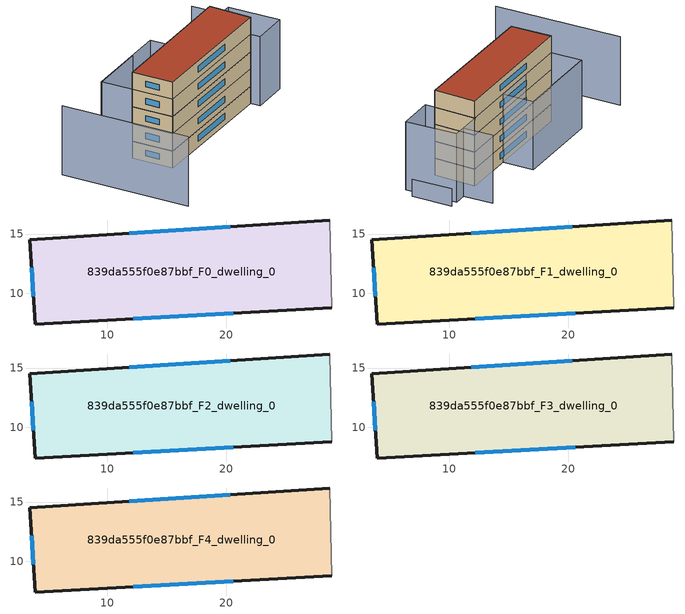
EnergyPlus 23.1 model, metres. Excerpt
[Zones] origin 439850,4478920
839da555f0e87bbf_F0_dwelling_0
 floor ground (EU_floor_Construction): 28.91,8.8 28.77,16.18 3.46,14.51 3.91,7.41 z0
 wall outside (EU_wall_Construction): 28.91,8.8 3.91,7.41 3.46,14.51 28.77,16.18 z0:3
 wall adiabatic (EU_wall_Construction): 28.77,16.18 28.91,8.8 z0:3
 window (EU_Window_Construction): 20.62,8.34 12.2,7.87 / 3.76,9.77 3.61,12.16 / 11.85,15.06 20.38,15.63 z0.99:2.01
839da555f0e87bbf_F1_dwelling_0
 floor to 839da555f0e87bbf_F0_dwelling_0 (EU_floor_Construction): 28.91,8.8 28.76,16.18 3.46,14.51 3.91,7.41 z3
 wall outside (EU_wall_Construction): 28.91,8.8 3.91,7.41 3.46,14.51 28.77,16.18 z3:6
 wall adiabatic (EU_wall_Construction): 28.77,16.18 28.91,8.8 z3:6
 window (EU_Window_Construction): 20.62,8.34 12.2,7.87 / 3.76,9.77 3.61,12.16 / 11.85,15.06 20.38,15.63 z3.99:5.01
839da555f0e87bbf_F2_dwelling_0
 floor to 839da555f0e87bbf_F1_dwelling_0 (EU_floor_Construction): 28.91,8.8 28.76,16.18 3.46,14.51 3.91,7.41 z6
 wall outside (EU_wall_Construction): 28.91,8.8 3.91,7.41 3.46,14.51 28.77,16.18 z6:9
 wall adiabatic (EU_wall_Construction): 28.77,16.18 28.91,8.8 z6:9
 window (EU_Window_Construction): 20.62,8.34 12.2,7.87 / 3.76,9.77 3.61,12.16 / 11.85,15.06 20.38,15.63 z6.99:8.01
839da555f0e87bbf_F3_dwelling_0
 floor to 839da555f0e87bbf_F2_dwelling_0 (EU_floor_Construction): 28.91,8.8 28.76,16.18 3.46,14.51 3.91,7.41 z9
 wall outside (EU_wall_Construction): 28.91,8.8 3.91,7.41 3.46,14.51 28.77,16.18 z9:12
 wall adiabatic (EU_wall_Construction): 28.77,16.18 28.91,8.8 z9:12
 window (EU_Window_Construction): 20.62,8.34 12.2,7.87 / 3.76,9.77 3.61,12.16 / 11.85,15.06 20.38,15.63 z9.99:11.01
839da555f0e87bbf_F4_dwelling_0
 floor to 839da555f0e87bbf_F3_dwelling_0 (EU_floor_Construction): 28.91,8.8 28.76,16.18 3.46,14.51 3.91,7.41 z12
 wall outside (EU_wall_Construction): 28.91,8.8 3.91,7.41 3.46,14.51 28.77,16.18 z12:15
 wall adiabatic (EU_wall_Construction): 28.77,16.18 28.91,8.8 z12:15
 window (EU_Window_Construction): 20.62,8.34 12.2,7.87 / 3.76,9.77 3.61,12.16 / 11.85,15.06 20.38,15.63 z12.99:14.01
 roof outside (EU_roof_Construction): 28.77,16.18 28.91,8.8 3.91,7.41 3.46,14.51 z15
shading: 3.91,7.41 23.86,8.63 / -6.93,20.78 -5.62,-1.37 / 32.59,16.44 32.26,21.63 / 13.17,20.48 3.09,19.82 / 28.4,16.16 34.89,16.6 / 34.89,16.6 35.51,7.59 / 35.51,7.59 29.02,7.15 / 29.02,7.15 28.4,16.16 / 19.47,15.57 3.44,14.51 / 3.44,14.51 3.09,19.91 / 3.09,19.91 19.12,20.97 / 19.12,20.97 19.47,15.57 z0:12; 36.93,9.67 36.43,16.69 z0:3
[Building]
EU S2 Campaign: North Axis=0; Terrain=City; Solar Distribution=FullExterior
[Site:Location]
Madrid: Latitude=40.5; Longitude=-3.5; Time Zone=1; Elevation=609
[SizingPeriod:WeatherFileDays]
AnnualSizingPeriod: Begin Month=1; Begin Day of Month=1; End Month=12; End Day of Month=31; Day of Week for Start Day=Monday; Use Weather File Daylight Saving Period=No; Use Weather File Rain and Snow Indicators=No
[MATERIAL]
EU_InternalMass_Material: Roughness=MediumRough; Thickness=0.1; Conductivity=1; Density=1800; Specific Heat=900; Thermal Absorptance=0.9; Solar Absorptance=0.7; Visible Absorptance=0.7
[MATERIAL:NOMASS] Roughness=MediumRough; Thermal Absorptance=0.9; Solar Absorptance=0.7; Visible Absorptance=0.7
Name | Thermal Resistance
EU_wall_NoMass | 0.609216
EU_roof_NoMass | 0.513268
EU_floor_NoMass | 0.568163
[WINDOWMATERIAL:SIMPLEGLAZINGSYSTEM]
EU_Window_SimpleGlazing: UFactor=5.50606; Solar Heat Gain Coefficient=0.85; Visible Transmittance=0.85
[CONSTRUCTION]
EU_wall_Construction: EU_wall_NoMass
EU_roof_Construction: EU_roof_NoMass
EU_floor_Construction: EU_floor_NoMass
EU_InternalMass_Construction: EU_InternalMass_Material
EU_Window_Construction: EU_Window_SimpleGlazing
[ZONE] Type=1; Multiplier=1; Ceiling Height=autocalculate; Volume=547.699; Floor Area=autocalculate; Part of Total Floor Area=Yes
839da555f0e87bbf_F0_dwelling_0; 839da555f0e87bbf_F1_dwelling_0; 839da555f0e87bbf_F2_dwelling_0; 839da555f0e87bbf_F3_dwelling_0; 839da555f0e87bbf_F4_dwelling_0
[INTERNALMASS] Construction=EU_InternalMass_Construction; Surface Area=182.567
Name | Zone or ZoneList
839da555f0e87bbf_F0_dwelling_0_EU_InternalMass | 839da555f0e87bbf_F0_dwelling_0
839da555f0e87bbf_F1_dwelling_0_EU_InternalMass | 839da555f0e87bbf_F1_dwelling_0
839da555f0e87bbf_F2_dwelling_0_EU_InternalMass | 839da555f0e87bbf_F2_dwelling_0
839da555f0e87bbf_F3_dwelling_0_EU_InternalMass | 839da555f0e87bbf_F3_dwelling_0
839da555f0e87bbf_F4_dwelling_0_EU_InternalMass | 839da555f0e87bbf_F4_dwelling_0
[OTHEREQUIPMENT] Fuel Type=Electricity; Design Level Calculation Method=Watts/Area; Power per Zone Floor Area=1; Fraction Latent=0; Fraction Radiant=0; Fraction Lost=0; Carbon Dioxide Generation Rate=0; EndUse Subcategory=EU_Step8_InternalGains
Name | Zone or ZoneList or Space or SpaceList | Schedule
EU_Step8_InternalGain_839da555f0e87bbf_F0_dwelling_0_f000 | 839da555f0e87bbf_F0_dwelling_0 | EU_Step8_GainSchedule_839da555f0e87bbf_F0_dwelling_0_f000
EU_Step8_InternalGain_839da555f0e87bbf_F1_dwelling_0_f000 | 839da555f0e87bbf_F1_dwelling_0 | EU_Step8_GainSchedule_839da555f0e87bbf_F1_dwelling_0_f000
EU_Step8_InternalGain_839da555f0e87bbf_F2_dwelling_0_f000 | 839da555f0e87bbf_F2_dwelling_0 | EU_Step8_GainSchedule_839da555f0e87bbf_F2_dwelling_0_f000
EU_Step8_InternalGain_839da555f0e87bbf_F3_dwelling_0_f000 | 839da555f0e87bbf_F3_dwelling_0 | EU_Step8_GainSchedule_839da555f0e87bbf_F3_dwelling_0_f000
EU_Step8_InternalGain_839da555f0e87bbf_F4_dwelling_0_f000 | 839da555f0e87bbf_F4_dwelling_0 | EU_Step8_GainSchedule_839da555f0e87bbf_F4_dwelling_0_f000
[ZONEVENTILATION:DESIGNFLOWRATE] Schedule=EU_AlwaysOn; Design Flow Rate Calculation Method=AirChanges/Hour; Air Changes per Hour=0.752966; Ventilation Type=Natural; Fan Pressure Rise=0; Fan Total Efficiency=1; Constant Term Coefficient=1; Temperature Term Coefficient=0; Velocity Term Coefficient=0; Velocity Squared Term Coefficient=0; Minimum Indoor Temperature=-100; Maximum Indoor Temperature=100; Delta Temperature=-100; Minimum Outdoor Temperature=-100; Maximum Outdoor Temperature=100; Maximum Wind Speed=40
Name | Zone or ZoneList or Space or SpaceList
EU_ConstantAir_839da555f0e87bbf_F0_dwelling_0 | 839da555f0e87bbf_F0_dwelling_0
EU_ConstantAir_839da555f0e87bbf_F1_dwelling_0 | 839da555f0e87bbf_F1_dwelling_0
EU_ConstantAir_839da555f0e87bbf_F2_dwelling_0 | 839da555f0e87bbf_F2_dwelling_0
EU_ConstantAir_839da555f0e87bbf_F3_dwelling_0 | 839da555f0e87bbf_F3_dwelling_0
EU_ConstantAir_839da555f0e87bbf_F4_dwelling_0 | 839da555f0e87bbf_F4_dwelling_0
[HVACTEMPLATE:THERMOSTAT] Constant Heating Setpoint=20; Constant Cooling Setpoint=50
EU_HeatOnly_839da555f0e87bbf_F0_dwelling_0; EU_HeatOnly_839da555f0e87bbf_F1_dwelling_0; EU_HeatOnly_839da555f0e87bbf_F2_dwelling_0; EU_HeatOnly_839da555f0e87bbf_F3_dwelling_0; EU_HeatOnly_839da555f0e87bbf_F4_dwelling_0
[HVACTEMPLATE:ZONE:IDEALLOADSAIRSYSTEM] System Availability Schedule=EU_AlwaysOn; Maximum Heating Supply Air Temperature=50; Minimum Cooling Supply Air Temperature=13; Maximum Heating Supply Air Humidity Ratio=0.0156; Minimum Cooling Supply Air Humidity Ratio=0.0077; Heating Limit=NoLimit; Cooling Limit=NoLimit; Heating Availability Schedule=EU_AlwaysOn; Cooling Availability Schedule=EU_CoolingOff; Dehumidification Control Type=ConstantSensibleHeatRatio; Cooling Sensible Heat Ratio=0.7; Dehumidification Setpoint=60; Humidification Control Type=None; Humidification Setpoint=30; Outdoor Air Method=None; Outdoor Air Flow Rate per Person=0.00944; Outdoor Air Flow Rate per Zone Floor Area=0; Outdoor Air Flow Rate per Zone=0; Demand Controlled Ventilation Type=None; Outdoor Air Economizer Type=NoEconomizer; Heat Recovery Type=None; Sensible Heat Recovery Effectiveness=0.7; Latent Heat Recovery Effectiveness=0.65
Name | Template Thermostat
839da555f0e87bbf_F0_dwelling_0 | EU_HeatOnly_839da555f0e87bbf_F0_dwelling_0
839da555f0e87bbf_F1_dwelling_0 | EU_HeatOnly_839da555f0e87bbf_F1_dwelling_0
839da555f0e87bbf_F2_dwelling_0 | EU_HeatOnly_839da555f0e87bbf_F2_dwelling_0
839da555f0e87bbf_F3_dwelling_0 | EU_HeatOnly_839da555f0e87bbf_F3_dwelling_0
839da555f0e87bbf_F4_dwelling_0 | EU_HeatOnly_839da555f0e87bbf_F4_dwelling_0
[SIZING:ZONE] Zone Cooling Design Supply Air Temperature Input Method=SupplyAirTemperature; Zone Cooling Design Supply Air Temperature=13; Zone Heating Design Supply Air Temperature Input Method=SupplyAirTemperature; Zone Heating Design Supply Air Temperature=50; Zone Cooling Design Supply Air Humidity Ratio=0.008; Zone Heating Design Supply Air Humidity Ratio=0.008; Cooling Design Air Flow Method=DesignDay; Cooling Design Air Flow Rate=0; Cooling Minimum Air Flow per Zone Floor Area=0.000762; Cooling Minimum Air Flow=0; Cooling Minimum Air Flow Fraction=0.2; Heating Design Air Flow Method=DesignDay; Heating Design Air Flow Rate=0; Heating Maximum Air Flow per Zone Floor Area=0.002032; Heating Maximum Air Flow=0.141576; Heating Maximum Air Flow Fraction=0.3; Account for Dedicated Outdoor Air System=No; Dedicated Outdoor Air System Control Strategy=NeutralSupplyAir; Dedicated Outdoor Air Low Setpoint Temperature for Design=autosize; Dedicated Outdoor Air High Setpoint Temperature for Design=autosize; Zone Load Sizing Method=Sensible Load Only No Latent Load; Zone Latent Cooling Design Supply Air Humidity Ratio Input Method=HumidityRatioDifference; Zone Cooling Design Supply Air Humidity Ratio Difference=0.005; Zone Latent Heating Design Supply Air Humidity Ratio Input Method=HumidityRatioDifference; Zone Humidification Design Supply Air Humidity Ratio Difference=0.005
839da555f0e87bbf_F0_dwelling_0; 839da555f0e87bbf_F1_dwelling_0; 839da555f0e87bbf_F2_dwelling_0; 839da555f0e87bbf_F3_dwelling_0; 839da555f0e87bbf_F4_dwelling_0
[SCHEDULE:CONSTANT]
Name | Hourly Value
EU_AlwaysOn | 1
EU_CoolingOff | 0
[SCHEDULE:FILE] Column Number=1; Rows to Skip at Top=0; Number of Hours of Data=8760; Column Separator=Comma; Interpolate to Timestep=No; Minutes per Item=60; Adjust Schedule for Daylight Savings=Yes
Name | File
EU_Step8_GainSchedule_839da555f0e87bbf_F0_dwelling_0_f000 | ../../schedules/839da555f0e87bbf/839da555f0e87bbf_F0_dwelling_0_f000_gain.csv
EU_Step8_GainSchedule_839da555f0e87bbf_F1_dwelling_0_f000 | ../../schedules/839da555f0e87bbf/839da555f0e87bbf_F1_dwelling_0_f000_gain.csv
EU_Step8_GainSchedule_839da555f0e87bbf_F2_dwelling_0_f000 | ../../schedules/839da555f0e87bbf/839da555f0e87bbf_F2_dwelling_0_f000_gain.csv
EU_Step8_GainSchedule_839da555f0e87bbf_F3_dwelling_0_f000 | ../../schedules/839da555f0e87bbf/839da555f0e87bbf_F3_dwelling_0_f000_gain.csv
EU_Step8_GainSchedule_839da555f0e87bbf_F4_dwelling_0_f000 | ../../schedules/839da555f0e87bbf/839da555f0e87bbf_F4_dwelling_0_f000_gain.csv
